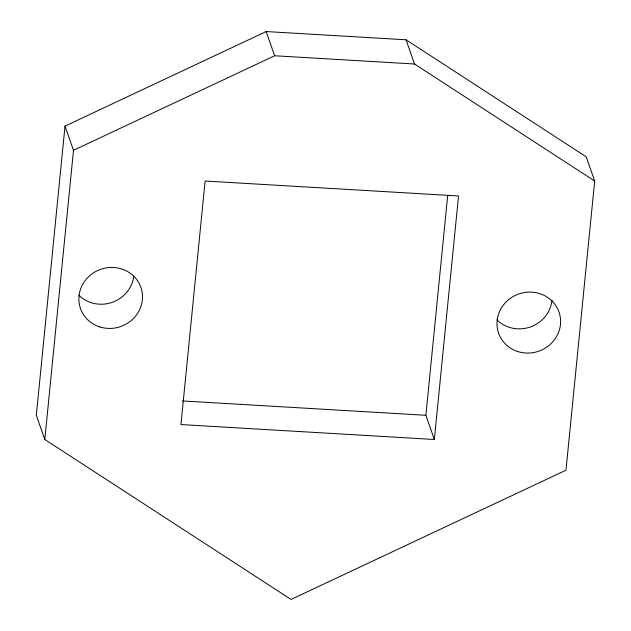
<?xml version="1.0" encoding="UTF-8"?>
<svg xmlns="http://www.w3.org/2000/svg" width="631" height="631" viewBox="0 0 631 631"><rect width="100%" height="100%" fill="white"/><g stroke="black" fill="none" stroke-linecap="round" stroke-linejoin="round"><path stroke-width="0.95" d="M65.017 126.097L36.314 415.285L44.793 439.492L291.033 599.45L565.983 470.213L594.686 181.026L586.207 156.819L406.064 39.8L266.164 31.55L65.017 126.097L73.496 150.304L44.793 439.492M434.349 439.492L458.524 195.965L205.122 181.026L180.955 424.553L434.349 439.492L425.878 415.285L447.718 195.231M73.496 150.304L274.643 55.757L414.535 64.007L594.686 181.026M182.296 400.93L425.878 415.285M406.064 39.8L414.535 64.007M266.164 31.55L274.643 55.757M551.991 300.246A32 30.312 -19.3 0 1 530.521 326.913A32 30.312 -19.3 0 1 496.991 319.87M133.78 276.473A32 30.312 -19.3 0 1 111.979 302.423A32 30.312 -19.3 0 1 78.891 295.221M517.672 351.506A32 30.312 -19.3 0 0 560.17 316.51A32 30.312 -19.3 0 0 508.531 299.741A32 30.312 -19.3 0 0 517.672 351.506M99.572 326.858A32 30.312 -19.3 0 0 142.062 291.861A32 30.312 -19.3 0 0 90.422 275.092A32 30.312 -19.3 0 0 99.572 326.858"/></g></svg>
